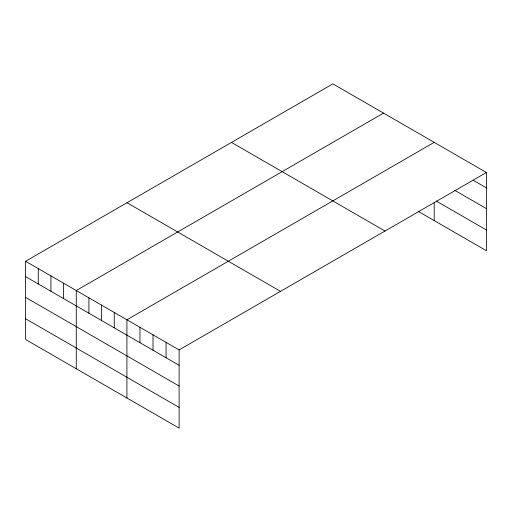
<?xml version="1.0" encoding="UTF-8"?>
<svg xmlns="http://www.w3.org/2000/svg" width="512" height="512" viewBox="0 0 512 512"><rect width="100%" height="100%" fill="white"/><g stroke="black" fill="none" stroke-linecap="round" stroke-linejoin="round"><path stroke-width="0.77" d="M25.6 261.28L179.11 349.907L179.11 428.134L25.6 339.501L25.6 261.28L332.89 83.866L486.4 172.499L486.4 250.72L418.208 211.354M383.546 113.114L76.262 290.528L76.262 368.749M434.208 142.362L126.918 319.776L126.918 397.997M179.11 349.907L486.4 172.499M473.35 180.339L486.4 187.878M454.81 190.374L486.4 208.614M436.269 201.037L486.4 229.984M231.482 142.413L384.998 231.04M127.002 202.733L280.518 291.36M25.6 276.659L179.11 365.286M25.6 297.395L179.11 386.022M25.6 318.765L179.11 407.392M434.208 202.24L434.208 220.589M166.067 342.374L166.067 357.754M153.018 334.842L153.018 350.221M139.968 327.309L139.968 342.688M114.253 312.461L114.253 327.84M101.587 305.152L101.587 320.525M88.922 297.837L88.922 313.216M63.597 283.213L63.597 298.592M50.931 275.904L50.931 291.283M38.266 268.589L38.266 283.968"/></g></svg>
